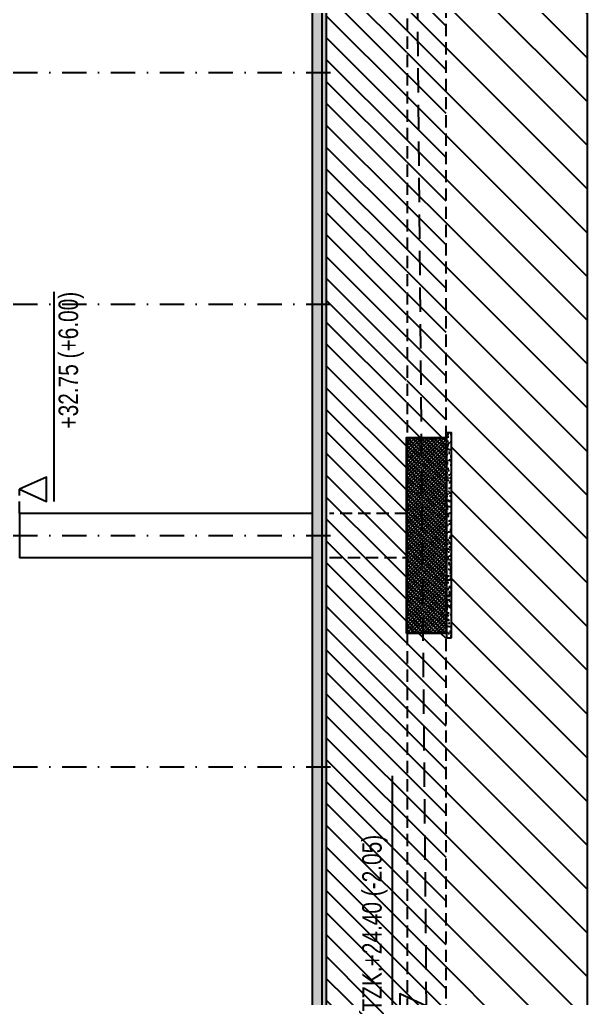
# Model space of a CAD drawing. Header units: centimetres. Extents: x 26569 to 160723, y -3143 to 14565.
# Drawn here: x 45934 to 46517, y 1838 to 2842 of the extents above; entities that cross this region are included whole.
import ezdxf

# ---------------------------------------------------------------- set-up
doc = ezdxf.new("R2010")
doc.units = ezdxf.units.CM
doc.header["$LTSCALE"] = 100
doc.linetypes.add('DASHDOT2', pattern=[0.5, 0.25, -0.125, 0, -0.125])
doc.linetypes.add('HIDDEN2', pattern=[0.1875, 0.125, -0.0625])
for name, color, linetype in [('A-ANNO-DIMS', 187, 'Continuous'), ('A-ANNO-GRID', 155, 'DASHDOT2'), ('A-ELEV-01', 255, 'Continuous'), ('A-HATCH', 253, 'Continuous'), ('A-WALL-INSL', 249, 'Continuous'), ('L-TOPO', 49, 'Continuous'), ('S-CONC', 5, 'Continuous'), ('S-HTCH', 8, 'Continuous')]:
    doc.layers.add(name, color=color, linetype=linetype)
doc.styles.add('Fields_100', font='act_simplex.shx', dxfattribs={"width": 0.8, "height": 20})
pattern_1 = [(135, (46371.492, 312.8995), (-2.245064, -2.245064), []), (135, (46371.492, 315.1446), (-2.245064, -2.245064), [1.5875, -0.79375])]
pattern_2 = [(135, (48020.032, 2716.281), (-2.245064, -2.245064), []), (135, (48020.032, 2718.5262), (-2.245064, -2.245064), [1.5875, -0.79375])]

msp = doc.modelspace()

# ---------------------------------------------------------------- hatches: boundary and pattern name
at = {"layer": 'A-HATCH'}
h = msp.add_hatch(dxfattribs=at)
h.set_pattern_fill('LINE', color=256, scale=10, angle=135, style=0)
h.set_pattern_definition([(135, (45430.74, -21480.53), (-22.45064, -22.45064), [])])
h.paths.add_polyline_path([(46371.99, 307.4), (46371.99, 312.4), (46328.49, 312.42), (46328.49, 387.67), (46264.49, 387.67), (46264.49, 35.41), (46253.99, 35.41), (46253.99, -1366.79), (46278.99, -1366.79), (46278.99, -1326.79), (46293.99, -1326.79), (46293.99, -1376.79), (46243.99, -1376.79), (46243.99, -1875.59), (46516.53, -1875.59), (46516.53, 3778.38), (46311.49, 3778.38), (46311.49, 3528.38), (46371.49, 3528.38), (46371.49, 3533.38), (46376.49, 3533.38), (46376.49, 3463.38), (46371.49, 3463.38), (46371.49, 3468.38), (46356.49, 3468.38), (46356.49, 3518.38), (46266.49, 3518.38), (46248.99, 3365.4), (46253.99, 3365.4), (46253.99, 3288.15), (46328.49, 3288.15), (46328.49, 3363.4), (46330.99, 3363.4), (46371.99, 3363.4), (46371.99, 3368.4), (46376.99, 3368.4), (46376.99, 3157.9), (46371.49, 3157.9), (46371.49, 2418.4), (46376.99, 2418.4), (46376.99, 2207.9), (46371.49, 2207.9), (46371.49, 1468.4), (46376.99, 1468.4), (46376.99, 1257.9), (46371.49, 1257.9), (46371.49, 517.9), (46376.99, 517.9), (46376.99, 307.4)])
h = msp.add_hatch(dxfattribs=at)
h.set_pattern_fill('LINE', color=256, scale=5, angle=135, style=0)
h.set_pattern_definition([(135, (45430.74, -21480.529), (-11.22532, -11.22532), [])])
h.paths.add_polyline_path([(46248.99, 3272.4), (46248.99, 3240.4), (46330.99, 3240.4), (46330.99, 3272.4)])
h.paths.add_polyline_path([(46248.99, 3240.41), (46248.99, 2335.41), (46330.99, 2335.4), (46330.99, 2413.4), (46331.49, 3162.4), (46330.99, 3162.4), (46330.99, 3240.4)])
h.paths.add_polyline_path([(46331.49, 3162.4), (46331.49, 2413.4), (46371.49, 2413.4), (46371.49, 3162.4)])
h.paths.add_polyline_path([(46248.99, 2335.41), (46248.99, 2290.41), (46330.99, 2290.4), (46330.99, 2335.4)])
h.paths.add_polyline_path([(46249.49, 2290.4), (46248.99, 1837.91), (46331.49, 1837.9), (46331.49, 2212.4), (46330.99, 2212.4), (46330.99, 2290.4)])
h.paths.add_polyline_path([(46331.49, 2212.4), (46331.49, 1837.9), (46371.49, 1837.9), (46371.49, 2212.4)])
h.paths.add_polyline_path([(46248.74, 1837.91), (46249.24, 1385.4), (46330.99, 1385.4), (46330.99, 1463.4), (46331.24, 1837.9)])
h.paths.add_polyline_path([(46331.49, 1837.9), (46331.49, 1463.4), (46371.49, 1463.4), (46371.49, 1837.9)])
h.paths.add_polyline_path([(46254.49, 1340.4), (46254.49, 438.4), (46330.99, 435.4), (46330.99, 513.4), (46331.49, 1262.4), (46330.99, 1262.4), (46330.99, 1340.4)])
h.paths.add_polyline_path([(46331.49, 1262.4), (46331.49, 513.15), (46371.49, 513.15), (46371.49, 1262.4)])
h.paths.add_polyline_path([(46254.49, 435.4), (46254.49, 403.15), (46330.99, 403.15), (46330.99, 435.4)])
h.paths.add_polyline_path([(46248.99, 1350.9), (46254.49, 1345.4), (46254.49, 1340.4), (46330.99, 1340.4), (46330.99, 1385.4), (46248.99, 1385.4)])
at = {"layer": 'S-HTCH'}
h = msp.add_hatch(dxfattribs=at)
h.set_pattern_fill('AR-CONC', color=256, scale=0.05, angle=90, style=0)
h.set_pattern_definition([(140, (46368.492, 312.8995), (0.796954, 9.109233), [0.9525, -10.4775]), (85, (46368.492, 312.9), (-9.552842, -1.76217), [0.762, -8.38203]), (190.45144, (46368.5585, 313.659), (-8.755888, 7.347062), [0.8095, -8.904512]), (136.1842, (46365.952, 312.9), (2.102116, 13.55395), [1.42875, -15.71625]), (186.63556, (46366.127, 314.029), (-12.371306, 11.870207), [1.21425, -13.35678]), (81.18415, (46365.952, 312.9), (-12.371306, 11.87021), [1.143, -12.572987]), (111, (46366.587, 314.1695), (5.11326, 7.58072), [0.9525, -10.4775]), (56, (46366.587, 314.17), (-9.209398, 3.0901), [0.762, -8.382]), (161.45145, (46367.013, 314.801), (-4.096138, 10.67082), [0.8095, -8.904497]), (127.5, (46368.492, 312.8995), (-4.227752, 0.15443), [0, -8.2804, 0, -8.509, 0, -8.41375]), (97.5, (46368.492, 312.8995), (-5.009029, 3.340983), [0, -4.8514, 0, -8.0899, 0, -3.20675]), (57.5, (46368.492, 310.0674), (0.2864372, 6.7795298), [0, -3.175, 0, -9.906, 0, -13.1445]), (47.5, (46368.492, 308.7974), (-1.271325, 7.406459), [0, -4.1275, 0, -6.5786, 0, -9.3345])])
h.paths.add_polyline_path([(46243.99, 3272.4), (46243.99, 1340.4), (46248.99, 1340.4), (46248.99, 3272.4)])
h = msp.add_hatch(dxfattribs=at)
h.set_pattern_fill('ANSI33', color=256, scale=0.5, angle=90, style=0, pattern_type=2)
h.set_pattern_definition(pattern_2)
h.paths.add_polyline_path([(46243.99, 3262.9), (46233.99, 3262.9), (46233.99, 2312.9), (46243.99, 2312.9)], flags=0)
h = msp.add_hatch(dxfattribs=at)
h.set_pattern_fill('ANSI33', color=256, scale=0.5, angle=90, style=0)
h.set_pattern_definition(pattern_1)
h.paths.add_polyline_path([(46371.49, 2412.9), (46331.49, 2412.9), (46331.49, 2312.9), (46371.49, 2312.9)], flags=0)
h = msp.add_hatch(dxfattribs=at)
h.set_pattern_fill('AR-CONC', color=256, scale=0.05, angle=90, style=0)
h.set_pattern_definition([(140, (46371.492, 2213.3995), (0.79695, 9.10923), [0.9525, -10.4775]), (85, (46371.492, 2213.4), (-9.55284, -1.76217), [0.762, -8.38203]), (190.4514, (46371.5585, 2214.159), (-8.7559, 7.34706), [0.8095, -8.9045]), (136.184, (46368.952, 2213.4), (2.1021, 13.55395), [1.42875, -15.71625]), (186.6356, (46369.127, 2214.529), (-12.3713, 11.8702), [1.21425, -13.3568]), (81.184, (46368.952, 2213.4), (-12.3713, 11.8702), [1.143, -12.573]), (111, (46369.587, 2214.6695), (5.11326, 7.58072), [0.9525, -10.4775]), (56, (46369.587, 2214.67), (-9.2094, 3.0901), [0.762, -8.382]), (161.4514, (46370.013, 2215.301), (-4.09614, 10.67082), [0.8095, -8.9045]), (127.5, (46371.492, 2213.3995), (-4.22775, 0.15443), [0, -8.2804, 0, -8.509, 0, -8.41375]), (97.5, (46371.492, 2213.3995), (-5.00903, 3.34098), [0, -4.8514, 0, -8.0899, 0, -3.20675]), (57.5, (46371.492, 2210.5674), (0.286437, 6.77953), [0, -3.175, 0, -9.906, 0, -13.1445]), (47.5, (46371.492, 2209.2974), (-1.27132, 7.40646), [0, -4.1275, 0, -6.5786, 0, -9.3345])])
h.paths.add_polyline_path([(46371.99, 2418.4), (46371.99, 2207.9), (46376.99, 2207.9), (46376.99, 2418.4)])
h = msp.add_hatch(dxfattribs=at)
h.set_pattern_fill('ANSI33', color=256, scale=0.5, angle=90, style=0, pattern_type=2)
h.set_pattern_definition(pattern_2)
h.paths.add_polyline_path([(46243.99, 2312.9), (46233.99, 2312.9), (46233.99, 1340.4), (46243.99, 1340.4)])
h = msp.add_hatch(dxfattribs=at)
h.set_pattern_fill('ANSI33', color=256, scale=0.5, angle=90, style=0)
h.set_pattern_definition(pattern_1)
h.paths.add_polyline_path([(46371.49, 2312.9), (46331.49, 2312.9), (46331.49, 2212.9), (46371.49, 2212.9)], flags=0)

# ---------------------------------------------------------------- linework, layer by layer
at = {"layer": 'A-ANNO-DIMS', "linetype": 'HIDDEN2'}
msp.add_line((45933.99, 2335.4), (45933.99, 2360.4), dxfattribs=at)
at = {"layer": 'A-ANNO-DIMS'}
for points in [[(45968.99, 2563.05), (45968.99, 2347.9)], [(46316.49, 1817.48), (46316.49, 2066.5)]]:
    msp.add_lwpolyline(points, dxfattribs=at)
for points in [[(45933.99, 2360.4), (45961.49, 2347.9), (45961.49, 2372.9)], [(46351.49, 1829.98), (46323.99, 1842.48), (46323.99, 1817.48)]]:
    msp.add_lwpolyline(points, close=True, dxfattribs=at)
at = {"layer": 'A-ANNO-GRID'}
for p, q in [((45476.53, 2787.91), (46260.77, 2787.91)), ((45476.53, 2550.41), (46260.77, 2550.41)), ((45476.53, 2312.91), (46260.77, 2312.91)), ((45476.53, 2075.41), (46260.77, 2075.41))]:
    msp.add_line(p, q, dxfattribs=at)
at = {"layer": 'A-ELEV-01', "linetype": 'HIDDEN2'}
for p, q in [((46331.49, 3162.4), (46331.49, 2412.9)), ((46371.49, 2412.9), (46371.49, 3162.4)), ((46331.49, 2335.4), (46251.99, 2335.4)), ((46251.99, 2290.4), (46331.49, 2290.4))]:
    msp.add_line(p, q, dxfattribs=at)
at = {"layer": 'A-ELEV-01'}
msp.add_lwpolyline([(46233.99, 2335.4), (45933.99, 2335.4), (45933.99, 2290.4), (46233.99, 2290.4)], dxfattribs=at)
at = {"layer": 'A-ELEV-01', "linetype": 'HIDDEN2'}
for points in [[(46331.49, 2212.9), (46331.49, 1462.9)], [(46371.49, 1462.9), (46371.49, 2212.9)]]:
    msp.add_lwpolyline(points, dxfattribs=at)
at = {"layer": 'A-WALL-INSL', "linetype": 'HIDDEN2', "ltscale": 0.5, "const_width": 0.5}
msp.add_lwpolyline([(46331.24, 2212.65), (46331.24, 2413.15), (46371.74, 2413.15), (46371.74, 2212.65)], close=True, dxfattribs=at)
at = {"layer": 'A-WALL-INSL'}
msp.add_lwpolyline([(46330.99, 2212.4), (46330.99, 2413.4), (46371.99, 2413.4), (46371.99, 2212.4)], close=True, dxfattribs=at)
at = {"layer": 'L-TOPO', "color": 1, "linetype": 'HIDDEN2', "ltscale": 2}
msp.add_lwpolyline([(46243.99, -1376.79), (46336.49, -1120.28), (46351.49, 1829.98), (46336.49, 3518.38)], dxfattribs=at)
at = {"layer": 'S-CONC'}
for p, q in [((46233.99, 3271.9), (46233.99, 1340.4)), ((46243.99, 3271.9), (46243.99, 1340.4))]:
    msp.add_line(p, q, dxfattribs=at)
msp.add_lwpolyline([(46254.49, 403.9), (46254.49, 1345.4), (46248.99, 1350.9), (46248.99, 3272.4), (46243.99, 3272.4)], dxfattribs=at)
for points in [[(46331.49, 2212.9), (46331.49, 2412.9), (46371.49, 2412.9), (46371.49, 2212.9)], [(46376.99, 2207.9), (46376.99, 2418.4), (46371.99, 2418.4), (46371.99, 2207.9)]]:
    msp.add_lwpolyline(points, close=True, dxfattribs=at)
at = {"layer": 'S-HTCH'}
msp.add_lwpolyline([(46243.99, -1875.59), (46516.53, -1875.59), (46516.53, 3778.38), (46311.49, 3778.38)], dxfattribs=at)

# ---------------------------------------------------------------- texts
at = {"layer": 'A-ANNO-DIMS', "color": 50, "char_height": 20, "rotation": 90, "style": 'Fields_100'}
for s, width, insert, attachment_point in [('+32.75 (+6.00)', 226.336, (45973.99, 2563.05), 3), ('TZK.+24.40 (-2.05)', 458.0073, (46311.49, 1824.43), 7)]:
    msp.add_mtext_dynamic_manual_height_columns(s, width=width, gutter_width=100, heights=[0], dxfattribs=dict(at, insert=insert, attachment_point=attachment_point))

doc.saveas('drawing.dxf')
